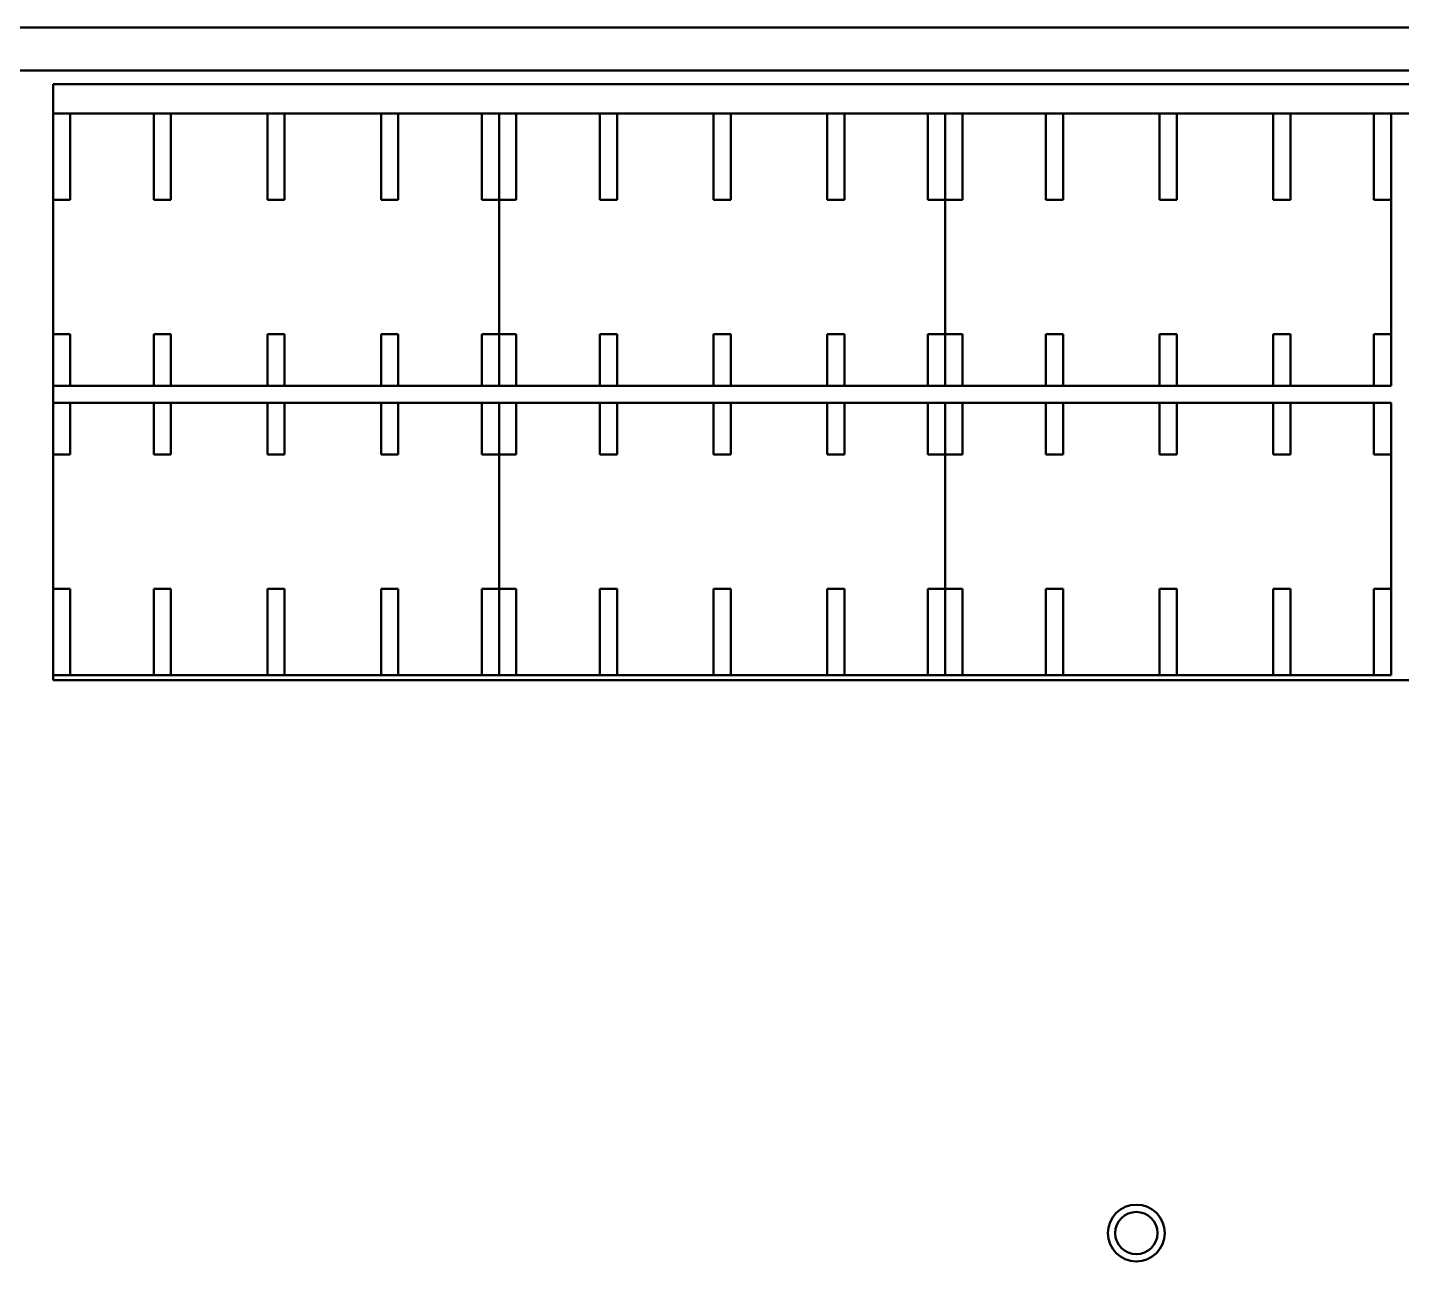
# Model space of a CAD drawing. Header units: millimetres. Extents: x 3324 to 4967, y 672 to 1683.
# Drawn here: x 3623.8 to 3703.6, y 1217.4 to 1289 of the extents above; entities that cross this region are included whole.
import ezdxf

# ---------------------------------------------------------------- set-up
doc = ezdxf.new("R2010")
doc.units = ezdxf.units.MM
doc.header["$LTSCALE"] = 1.8
doc.layers.add('외형선(ISO)', color=7, linetype='Continuous', lineweight=50)

msp = doc.modelspace()

# ---------------------------------------------------------------- linework, layer by layer
at = {"layer": '외형선(ISO)'}
for p, q in [((3554.883, 1289.031), (3821.483, 1289.031)), ((3820.683, 1286.531), (3555.683, 1286.531)), ((3625.283, 1251.131), (3625.283, 1285.731)), ((3811.683, 1285.731), (3625.283, 1285.731)), ((3626.283, 1284.031), (3625.283, 1284.031)), ((3651.183, 1284.031), (3625.283, 1284.031)), ((3626.283, 1279.031), (3626.283, 1284.031)), ((3632.133, 1284.031), (3631.133, 1284.031)), ((3631.133, 1284.031), (3631.133, 1279.031)), ((3632.133, 1279.031), (3632.133, 1284.031)), ((3638.733, 1284.031), (3637.733, 1284.031)), ((3637.733, 1284.031), (3637.733, 1279.031)), ((3638.733, 1279.031), (3638.733, 1284.031)), ((3645.333, 1284.031), (3644.333, 1284.031)), ((3644.333, 1284.031), (3644.333, 1279.031)), ((3645.333, 1279.031), (3645.333, 1284.031)), ((3651.183, 1284.031), (3650.183, 1284.031)), ((3650.183, 1284.031), (3650.183, 1279.031)), ((3652.183, 1284.031), (3651.183, 1284.031)), ((3651.183, 1284.031), (3651.183, 1279.031)), ((3677.083, 1284.031), (3651.183, 1284.031)), ((3651.183, 1284.031), (3651.183, 1268.231)), ((3651.183, 1279.031), (3651.183, 1284.031)), ((3651.183, 1268.231), (3651.183, 1284.031)), ((3652.183, 1279.031), (3652.183, 1284.031)), ((3658.033, 1284.031), (3657.033, 1284.031)), ((3657.033, 1284.031), (3657.033, 1279.031)), ((3658.033, 1279.031), (3658.033, 1284.031)), ((3664.633, 1284.031), (3663.633, 1284.031)), ((3663.633, 1284.031), (3663.633, 1279.031)), ((3664.633, 1279.031), (3664.633, 1284.031)), ((3671.233, 1284.031), (3670.233, 1284.031)), ((3670.233, 1284.031), (3670.233, 1279.031)), ((3671.233, 1279.031), (3671.233, 1284.031)), ((3677.083, 1284.031), (3676.083, 1284.031)), ((3676.083, 1284.031), (3676.083, 1279.031)), ((3678.083, 1284.031), (3677.083, 1284.031)), ((3677.083, 1284.031), (3677.083, 1279.031)), ((3702.983, 1284.031), (3677.083, 1284.031)), ((3677.083, 1284.031), (3677.083, 1268.231)), ((3677.083, 1279.031), (3677.083, 1284.031)), ((3677.083, 1268.231), (3677.083, 1284.031)), ((3678.083, 1279.031), (3678.083, 1284.031)), ((3683.933, 1284.031), (3682.933, 1284.031)), ((3682.933, 1284.031), (3682.933, 1279.031)), ((3683.933, 1279.031), (3683.933, 1284.031)), ((3690.533, 1284.031), (3689.533, 1284.031)), ((3689.533, 1284.031), (3689.533, 1279.031)), ((3690.533, 1279.031), (3690.533, 1284.031)), ((3697.133, 1284.031), (3696.133, 1284.031)), ((3696.133, 1284.031), (3696.133, 1279.031)), ((3697.133, 1279.031), (3697.133, 1284.031)), ((3702.983, 1284.031), (3701.983, 1284.031)), ((3701.983, 1284.031), (3701.983, 1279.031)), ((3726.733, 1284.031), (3702.983, 1284.031)), ((3702.983, 1279.031), (3702.983, 1284.031)), ((3702.983, 1268.231), (3702.983, 1284.031)), ((3625.283, 1279.031), (3626.283, 1279.031)), ((3631.133, 1279.031), (3632.133, 1279.031)), ((3637.733, 1279.031), (3638.733, 1279.031)), ((3644.333, 1279.031), (3645.333, 1279.031)), ((3650.183, 1279.031), (3651.183, 1279.031)), ((3651.183, 1279.031), (3652.183, 1279.031)), ((3657.033, 1279.031), (3658.033, 1279.031)), ((3663.633, 1279.031), (3664.633, 1279.031)), ((3670.233, 1279.031), (3671.233, 1279.031)), ((3676.083, 1279.031), (3677.083, 1279.031)), ((3677.083, 1279.031), (3678.083, 1279.031)), ((3682.933, 1279.031), (3683.933, 1279.031)), ((3689.533, 1279.031), (3690.533, 1279.031)), ((3696.133, 1279.031), (3697.133, 1279.031)), ((3701.983, 1279.031), (3702.983, 1279.031)), ((3626.283, 1271.231), (3625.283, 1271.231)), ((3626.283, 1268.231), (3626.283, 1271.231)), ((3632.133, 1271.231), (3631.133, 1271.231)), ((3631.133, 1271.231), (3631.133, 1268.231)), ((3632.133, 1268.231), (3632.133, 1271.231)), ((3638.733, 1271.231), (3637.733, 1271.231)), ((3637.733, 1271.231), (3637.733, 1268.231)), ((3638.733, 1268.231), (3638.733, 1271.231)), ((3645.333, 1271.231), (3644.333, 1271.231)), ((3644.333, 1271.231), (3644.333, 1268.231)), ((3645.333, 1268.231), (3645.333, 1271.231)), ((3651.183, 1271.231), (3650.183, 1271.231)), ((3650.183, 1271.231), (3650.183, 1268.231)), ((3652.183, 1271.231), (3651.183, 1271.231)), ((3651.183, 1271.231), (3651.183, 1268.231)), ((3651.183, 1268.231), (3651.183, 1271.231)), ((3652.183, 1268.231), (3652.183, 1271.231)), ((3658.033, 1271.231), (3657.033, 1271.231)), ((3657.033, 1271.231), (3657.033, 1268.231)), ((3658.033, 1268.231), (3658.033, 1271.231)), ((3664.633, 1271.231), (3663.633, 1271.231)), ((3663.633, 1271.231), (3663.633, 1268.231)), ((3664.633, 1268.231), (3664.633, 1271.231)), ((3671.233, 1271.231), (3670.233, 1271.231)), ((3670.233, 1271.231), (3670.233, 1268.231)), ((3671.233, 1268.231), (3671.233, 1271.231)), ((3677.083, 1271.231), (3676.083, 1271.231)), ((3676.083, 1271.231), (3676.083, 1268.231)), ((3678.083, 1271.231), (3677.083, 1271.231)), ((3677.083, 1271.231), (3677.083, 1268.231)), ((3677.083, 1268.231), (3677.083, 1271.231)), ((3678.083, 1268.231), (3678.083, 1271.231)), ((3683.933, 1271.231), (3682.933, 1271.231)), ((3682.933, 1271.231), (3682.933, 1268.231)), ((3683.933, 1268.231), (3683.933, 1271.231)), ((3690.533, 1271.231), (3689.533, 1271.231)), ((3689.533, 1271.231), (3689.533, 1268.231)), ((3690.533, 1268.231), (3690.533, 1271.231)), ((3697.133, 1271.231), (3696.133, 1271.231)), ((3696.133, 1271.231), (3696.133, 1268.231)), ((3697.133, 1268.231), (3697.133, 1271.231)), ((3702.983, 1271.231), (3701.983, 1271.231)), ((3701.983, 1271.231), (3701.983, 1268.231)), ((3702.983, 1268.231), (3702.983, 1271.231)), ((3625.283, 1268.231), (3626.283, 1268.231)), ((3625.283, 1268.231), (3651.183, 1268.231)), ((3631.133, 1268.231), (3632.133, 1268.231)), ((3637.733, 1268.231), (3638.733, 1268.231)), ((3644.333, 1268.231), (3645.333, 1268.231)), ((3650.183, 1268.231), (3651.183, 1268.231)), ((3651.183, 1268.231), (3652.183, 1268.231)), ((3651.183, 1268.231), (3677.083, 1268.231)), ((3657.033, 1268.231), (3658.033, 1268.231)), ((3663.633, 1268.231), (3664.633, 1268.231)), ((3670.233, 1268.231), (3671.233, 1268.231)), ((3676.083, 1268.231), (3677.083, 1268.231)), ((3677.083, 1268.231), (3678.083, 1268.231)), ((3677.083, 1268.231), (3702.983, 1268.231)), ((3682.933, 1268.231), (3683.933, 1268.231)), ((3689.533, 1268.231), (3690.533, 1268.231)), ((3696.133, 1268.231), (3697.133, 1268.231)), ((3701.983, 1268.231), (3702.983, 1268.231)), ((3626.283, 1267.231), (3625.283, 1267.231)), ((3651.183, 1267.231), (3625.283, 1267.231)), ((3626.283, 1264.231), (3626.283, 1267.231)), ((3632.133, 1267.231), (3631.133, 1267.231)), ((3631.133, 1267.231), (3631.133, 1264.231)), ((3632.133, 1264.231), (3632.133, 1267.231)), ((3638.733, 1267.231), (3637.733, 1267.231)), ((3637.733, 1267.231), (3637.733, 1264.231)), ((3638.733, 1264.231), (3638.733, 1267.231)), ((3645.333, 1267.231), (3644.333, 1267.231)), ((3644.333, 1267.231), (3644.333, 1264.231)), ((3645.333, 1264.231), (3645.333, 1267.231)), ((3651.183, 1267.231), (3650.183, 1267.231)), ((3650.183, 1267.231), (3650.183, 1264.231)), ((3652.183, 1267.231), (3651.183, 1267.231)), ((3651.183, 1267.231), (3651.183, 1264.231)), ((3651.183, 1267.231), (3651.183, 1251.431)), ((3677.083, 1267.231), (3651.183, 1267.231)), ((3651.183, 1264.231), (3651.183, 1267.231)), ((3651.183, 1251.431), (3651.183, 1267.231)), ((3652.183, 1264.231), (3652.183, 1267.231)), ((3658.033, 1267.231), (3657.033, 1267.231)), ((3657.033, 1267.231), (3657.033, 1264.231)), ((3658.033, 1264.231), (3658.033, 1267.231)), ((3664.633, 1267.231), (3663.633, 1267.231)), ((3663.633, 1267.231), (3663.633, 1264.231)), ((3664.633, 1264.231), (3664.633, 1267.231)), ((3671.233, 1267.231), (3670.233, 1267.231)), ((3670.233, 1267.231), (3670.233, 1264.231)), ((3671.233, 1264.231), (3671.233, 1267.231)), ((3677.083, 1267.231), (3676.083, 1267.231)), ((3676.083, 1267.231), (3676.083, 1264.231)), ((3678.083, 1267.231), (3677.083, 1267.231)), ((3677.083, 1267.231), (3677.083, 1264.231)), ((3677.083, 1267.231), (3677.083, 1251.431)), ((3702.983, 1267.231), (3677.083, 1267.231)), ((3677.083, 1264.231), (3677.083, 1267.231)), ((3677.083, 1251.431), (3677.083, 1267.231)), ((3678.083, 1264.231), (3678.083, 1267.231)), ((3683.933, 1267.231), (3682.933, 1267.231)), ((3682.933, 1267.231), (3682.933, 1264.231)), ((3683.933, 1264.231), (3683.933, 1267.231)), ((3690.533, 1267.231), (3689.533, 1267.231)), ((3689.533, 1267.231), (3689.533, 1264.231)), ((3690.533, 1264.231), (3690.533, 1267.231)), ((3697.133, 1267.231), (3696.133, 1267.231)), ((3696.133, 1267.231), (3696.133, 1264.231)), ((3697.133, 1264.231), (3697.133, 1267.231)), ((3702.983, 1267.231), (3701.983, 1267.231)), ((3701.983, 1267.231), (3701.983, 1264.231)), ((3702.983, 1264.231), (3702.983, 1267.231)), ((3702.983, 1251.431), (3702.983, 1267.231)), ((3625.283, 1264.231), (3626.283, 1264.231)), ((3631.133, 1264.231), (3632.133, 1264.231)), ((3637.733, 1264.231), (3638.733, 1264.231)), ((3644.333, 1264.231), (3645.333, 1264.231)), ((3650.183, 1264.231), (3651.183, 1264.231)), ((3651.183, 1264.231), (3652.183, 1264.231)), ((3657.033, 1264.231), (3658.033, 1264.231)), ((3663.633, 1264.231), (3664.633, 1264.231)), ((3670.233, 1264.231), (3671.233, 1264.231)), ((3676.083, 1264.231), (3677.083, 1264.231)), ((3677.083, 1264.231), (3678.083, 1264.231)), ((3682.933, 1264.231), (3683.933, 1264.231)), ((3689.533, 1264.231), (3690.533, 1264.231)), ((3696.133, 1264.231), (3697.133, 1264.231)), ((3701.983, 1264.231), (3702.983, 1264.231)), ((3626.283, 1256.431), (3625.283, 1256.431)), ((3626.283, 1251.431), (3626.283, 1256.431)), ((3632.133, 1256.431), (3631.133, 1256.431)), ((3631.133, 1256.431), (3631.133, 1251.431)), ((3632.133, 1251.431), (3632.133, 1256.431)), ((3638.733, 1256.431), (3637.733, 1256.431)), ((3637.733, 1256.431), (3637.733, 1251.431)), ((3638.733, 1251.431), (3638.733, 1256.431)), ((3645.333, 1256.431), (3644.333, 1256.431)), ((3644.333, 1256.431), (3644.333, 1251.431)), ((3645.333, 1251.431), (3645.333, 1256.431)), ((3651.183, 1256.431), (3650.183, 1256.431)), ((3650.183, 1256.431), (3650.183, 1251.431)), ((3652.183, 1256.431), (3651.183, 1256.431)), ((3651.183, 1256.431), (3651.183, 1251.431)), ((3651.183, 1251.431), (3651.183, 1256.431)), ((3652.183, 1251.431), (3652.183, 1256.431)), ((3658.033, 1256.431), (3657.033, 1256.431)), ((3657.033, 1256.431), (3657.033, 1251.431)), ((3658.033, 1251.431), (3658.033, 1256.431)), ((3664.633, 1256.431), (3663.633, 1256.431)), ((3663.633, 1256.431), (3663.633, 1251.431)), ((3664.633, 1251.431), (3664.633, 1256.431)), ((3671.233, 1256.431), (3670.233, 1256.431)), ((3670.233, 1256.431), (3670.233, 1251.431)), ((3671.233, 1251.431), (3671.233, 1256.431)), ((3677.083, 1256.431), (3676.083, 1256.431)), ((3676.083, 1256.431), (3676.083, 1251.431)), ((3678.083, 1256.431), (3677.083, 1256.431)), ((3677.083, 1256.431), (3677.083, 1251.431)), ((3677.083, 1251.431), (3677.083, 1256.431)), ((3678.083, 1251.431), (3678.083, 1256.431)), ((3683.933, 1256.431), (3682.933, 1256.431)), ((3682.933, 1256.431), (3682.933, 1251.431)), ((3683.933, 1251.431), (3683.933, 1256.431)), ((3690.533, 1256.431), (3689.533, 1256.431)), ((3689.533, 1256.431), (3689.533, 1251.431)), ((3690.533, 1251.431), (3690.533, 1256.431)), ((3697.133, 1256.431), (3696.133, 1256.431)), ((3696.133, 1256.431), (3696.133, 1251.431)), ((3697.133, 1251.431), (3697.133, 1256.431)), ((3702.983, 1256.431), (3701.983, 1256.431)), ((3701.983, 1256.431), (3701.983, 1251.431)), ((3702.983, 1251.431), (3702.983, 1256.431)), ((3625.283, 1251.431), (3626.283, 1251.431)), ((3625.283, 1251.431), (3651.183, 1251.431)), ((3706.783, 1251.131), (3625.283, 1251.131)), ((3631.133, 1251.431), (3632.133, 1251.431)), ((3637.733, 1251.431), (3638.733, 1251.431)), ((3644.333, 1251.431), (3645.333, 1251.431)), ((3650.183, 1251.431), (3651.183, 1251.431)), ((3651.183, 1251.431), (3652.183, 1251.431)), ((3651.183, 1251.431), (3677.083, 1251.431)), ((3657.033, 1251.431), (3658.033, 1251.431)), ((3663.633, 1251.431), (3664.633, 1251.431)), ((3670.233, 1251.431), (3671.233, 1251.431)), ((3676.083, 1251.431), (3677.083, 1251.431)), ((3677.083, 1251.431), (3678.083, 1251.431)), ((3677.083, 1251.431), (3702.983, 1251.431)), ((3682.933, 1251.431), (3683.933, 1251.431)), ((3689.533, 1251.431), (3690.533, 1251.431)), ((3696.133, 1251.431), (3697.133, 1251.431)), ((3701.983, 1251.431), (3702.983, 1251.431))]:
    msp.add_line(p, q, dxfattribs=at)
for radius in [1.65, 1.229]:
    msp.add_circle((3688.183, 1219.031), radius, dxfattribs=at)

doc.saveas('drawing.dxf')
